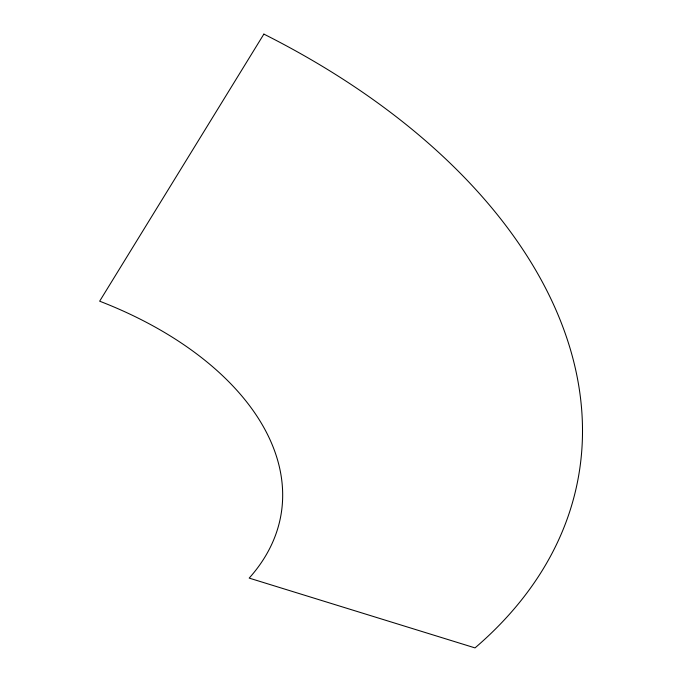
<?xml version="1.0" encoding="UTF-8"?>
<svg xmlns="http://www.w3.org/2000/svg" width="682" height="682" viewBox="0 0 682 682"><rect width="100%" height="100%" fill="white"/><g stroke="black" fill="none" stroke-linecap="round" stroke-linejoin="round"><path stroke-width="1.02" d="M263.874 34.1L99.657 301.188A319.074 191.531 9.2 0 1 249.186 578.106L475.022 647.9A671.642 416.318 10.9 0 0 263.874 34.1"/></g></svg>
